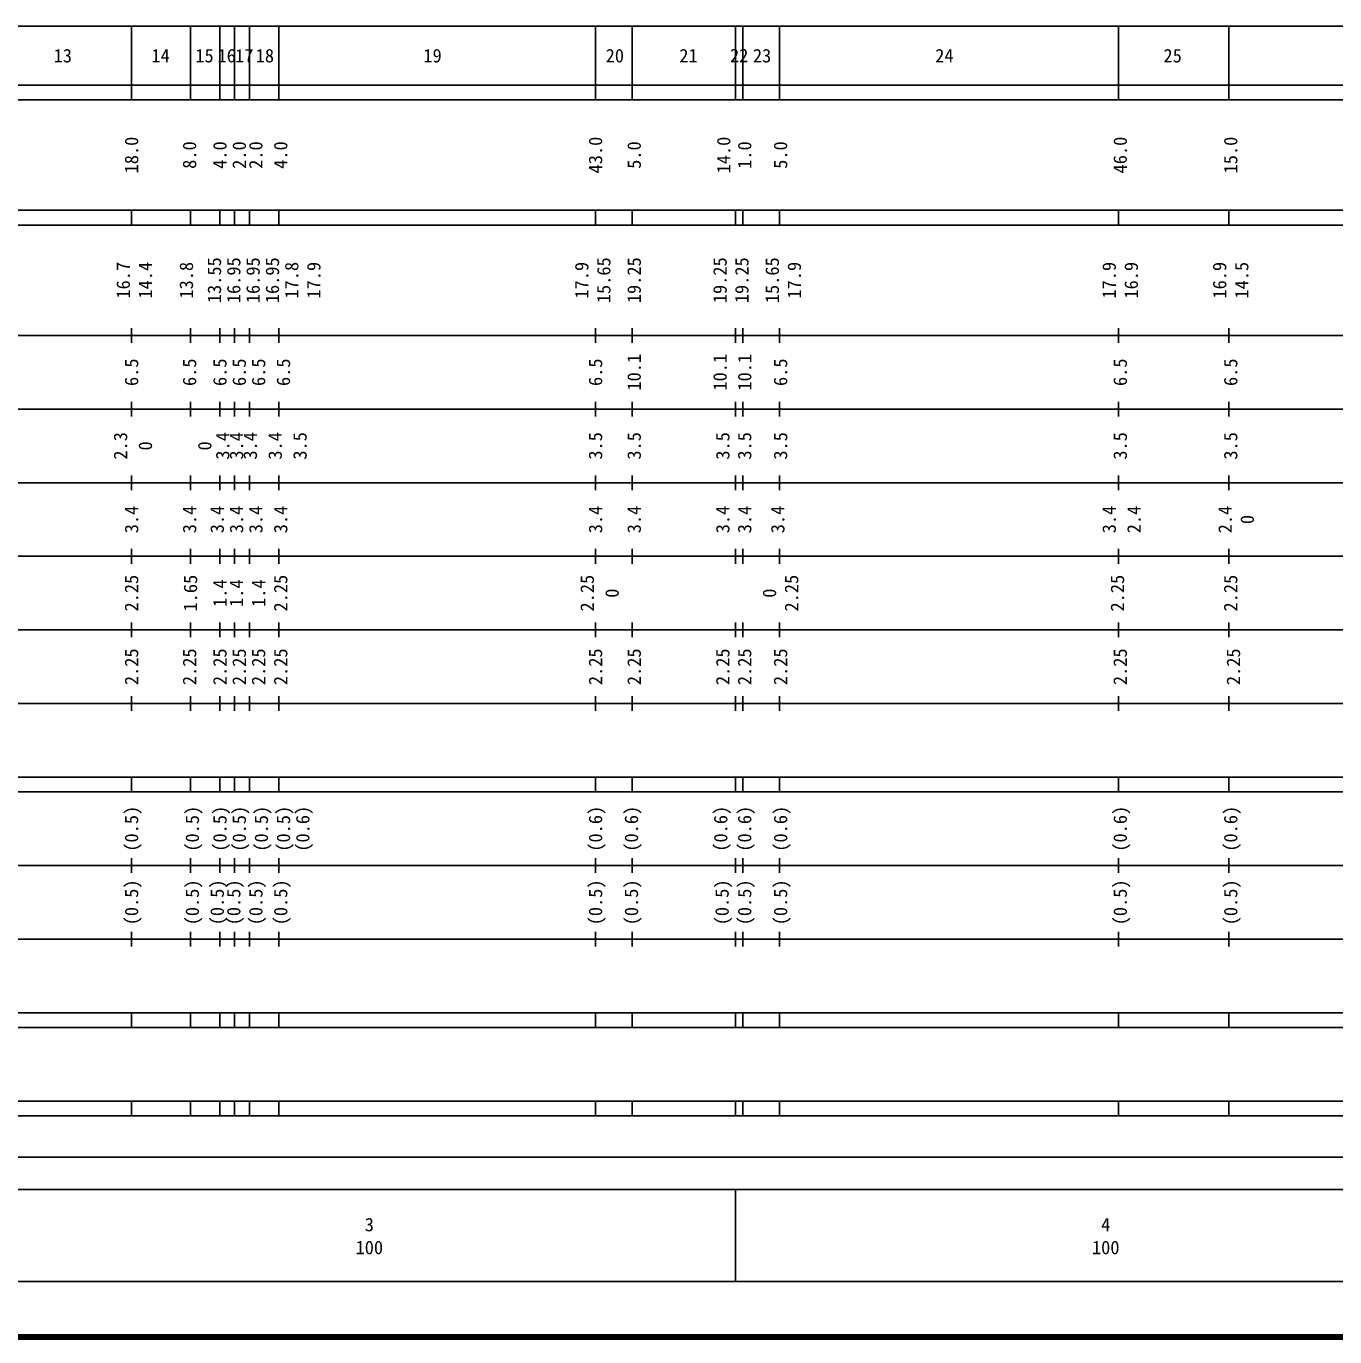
# Model space of a CAD drawing. Units: millimetres on the paper, enlarged 1000 times. Extents: x 40000 to 680000, y 20000 to 380000.
# Drawn here: x 271696 to 449392, y 20000 to 198000 of the extents above; entities that cross this region are included whole.
import ezdxf
from ezdxf.enums import TextEntityAlignment as Align

# ---------------------------------------------------------------- set-up
doc = ezdxf.new("R2010")
doc.units = ezdxf.units.MM
doc.header["$LTSCALE"] = 1000
doc.layers.add('M-TTL', color=2, linetype='Continuous', lineweight=140)
doc.layers.add('M-TTL-BAND', color=7, linetype='Continuous', lineweight=25)
doc.styles.add('ＭＳ ゴシック', font='')
doc.styles.get('ＭＳ ゴシック').set_extended_font_data('MS Gothic')

msp = doc.modelspace()

# ---------------------------------------------------------------- linework, layer by layer
at = {"layer": 'M-TTL'}
msp.add_line((40000, 20000), (680000, 20000), dxfattribs=at)
at = {"layer": 'M-TTL-BAND'}
for p, q in [((68000, 198000), (579000, 198000)), ((286000, 198000), (286000, 188000)), ((294000, 198000), (294000, 188000)), ((298000, 198000), (298000, 188000)), ((300000, 198000), (300000, 188000)), ((302000, 198000), (302000, 188000)), ((306000, 198000), (306000, 188000)), ((349000, 198000), (349000, 188000)), ((354000, 198000), (354000, 188000)), ((368000, 198000), (368000, 188000)), ((369000, 198000), (369000, 188000)), ((374000, 198000), (374000, 188000)), ((420000, 198000), (420000, 188000)), ((435000, 198000), (435000, 188000)), ((40000, 190000), (579000, 190000)), ((40000, 188000), (579000, 188000)), ((40000, 173000), (579000, 173000)), ((286000, 173000), (286000, 171000)), ((294000, 173000), (294000, 171000)), ((298000, 173000), (298000, 171000)), ((300000, 173000), (300000, 171000)), ((302000, 173000), (302000, 171000)), ((306000, 173000), (306000, 171000)), ((349000, 173000), (349000, 171000)), ((354000, 173000), (354000, 171000)), ((368000, 171000), (368000, 173000)), ((369000, 173000), (369000, 171000)), ((374000, 173000), (374000, 171000)), ((420000, 173000), (420000, 171000)), ((435000, 173000), (435000, 171000)), ((40000, 171000), (579000, 171000)), ((286000, 157000), (286000, 155000)), ((294000, 157000), (294000, 155000)), ((298000, 157000), (298000, 155000)), ((300000, 157000), (300000, 155000)), ((302000, 157000), (302000, 155000)), ((306000, 157000), (306000, 155000)), ((349000, 157000), (349000, 155000)), ((354000, 157000), (354000, 155000)), ((368000, 155000), (368000, 157000)), ((369000, 157000), (369000, 155000)), ((374000, 157000), (374000, 155000)), ((420000, 157000), (420000, 155000)), ((435000, 157000), (435000, 155000)), ((40000, 156000), (579000, 156000)), ((46000, 146000), (579000, 146000)), ((286000, 147000), (286000, 145000)), ((294000, 147000), (294000, 145000)), ((298000, 147000), (298000, 145000)), ((300000, 147000), (300000, 145000)), ((302000, 147000), (302000, 145000)), ((306000, 147000), (306000, 145000)), ((349000, 147000), (349000, 145000)), ((354000, 147000), (354000, 145000)), ((368000, 145000), (368000, 147000)), ((369000, 147000), (369000, 145000)), ((374000, 147000), (374000, 145000)), ((420000, 147000), (420000, 145000)), ((435000, 147000), (435000, 145000)), ((52000, 136000), (579000, 136000)), ((286000, 137000), (286000, 135000)), ((294000, 137000), (294000, 135000)), ((298000, 137000), (298000, 135000)), ((300000, 137000), (300000, 135000)), ((302000, 137000), (302000, 135000)), ((306000, 137000), (306000, 135000)), ((349000, 137000), (349000, 135000)), ((354000, 137000), (354000, 135000)), ((368000, 135000), (368000, 137000)), ((369000, 137000), (369000, 135000)), ((374000, 137000), (374000, 135000)), ((420000, 137000), (420000, 135000)), ((435000, 137000), (435000, 135000)), ((286000, 127000), (286000, 125000)), ((294000, 127000), (294000, 125000)), ((298000, 127000), (298000, 125000)), ((300000, 127000), (300000, 125000)), ((302000, 127000), (302000, 125000)), ((306000, 127000), (306000, 125000)), ((349000, 127000), (349000, 125000)), ((354000, 127000), (354000, 125000)), ((368000, 125000), (368000, 127000)), ((369000, 127000), (369000, 125000)), ((374000, 127000), (374000, 125000)), ((420000, 127000), (420000, 125000)), ((435000, 127000), (435000, 125000)), ((46000, 126000), (579000, 126000)), ((52000, 116000), (579000, 116000)), ((286000, 117000), (286000, 115000)), ((294000, 117000), (294000, 115000)), ((298000, 117000), (298000, 115000)), ((300000, 117000), (300000, 115000)), ((302000, 117000), (302000, 115000)), ((306000, 117000), (306000, 115000)), ((349000, 117000), (349000, 115000)), ((354000, 117000), (354000, 115000)), ((368000, 115000), (368000, 117000)), ((369000, 117000), (369000, 115000)), ((374000, 117000), (374000, 115000)), ((420000, 117000), (420000, 115000)), ((435000, 117000), (435000, 115000)), ((286000, 107000), (286000, 105000)), ((294000, 107000), (294000, 105000)), ((298000, 107000), (298000, 105000)), ((300000, 107000), (300000, 105000)), ((302000, 107000), (302000, 105000)), ((306000, 107000), (306000, 105000)), ((349000, 107000), (349000, 105000)), ((354000, 107000), (354000, 105000)), ((368000, 105000), (368000, 107000)), ((369000, 107000), (369000, 105000)), ((374000, 107000), (374000, 105000)), ((420000, 107000), (420000, 105000)), ((435000, 107000), (435000, 105000)), ((46000, 106000), (579000, 106000)), ((40000, 96000), (579000, 96000)), ((286000, 96000), (286000, 94000)), ((294000, 96000), (294000, 94000)), ((298000, 96000), (298000, 94000)), ((300000, 96000), (300000, 94000)), ((302000, 96000), (302000, 94000)), ((306000, 96000), (306000, 94000)), ((349000, 96000), (349000, 94000)), ((354000, 96000), (354000, 94000)), ((368000, 94000), (368000, 96000)), ((369000, 96000), (369000, 94000)), ((374000, 96000), (374000, 94000)), ((420000, 96000), (420000, 94000)), ((435000, 96000), (435000, 94000)), ((40000, 94000), (579000, 94000)), ((49000, 84000), (579000, 84000)), ((286000, 85000), (286000, 83000)), ((294000, 85000), (294000, 83000)), ((298000, 85000), (298000, 83000)), ((300000, 85000), (300000, 83000)), ((302000, 85000), (302000, 83000)), ((306000, 85000), (306000, 83000)), ((349000, 85000), (349000, 83000)), ((354000, 85000), (354000, 83000)), ((368000, 83000), (368000, 85000)), ((369000, 85000), (369000, 83000)), ((374000, 85000), (374000, 83000)), ((420000, 85000), (420000, 83000)), ((435000, 85000), (435000, 83000)), ((286000, 75000), (286000, 73000)), ((294000, 75000), (294000, 73000)), ((298000, 75000), (298000, 73000)), ((300000, 75000), (300000, 73000)), ((302000, 75000), (302000, 73000)), ((306000, 75000), (306000, 73000)), ((349000, 75000), (349000, 73000)), ((354000, 75000), (354000, 73000)), ((368000, 73000), (368000, 75000)), ((369000, 75000), (369000, 73000)), ((374000, 75000), (374000, 73000)), ((420000, 75000), (420000, 73000)), ((435000, 75000), (435000, 73000)), ((40000, 74000), (579000, 74000)), ((40000, 64000), (579000, 64000)), ((286000, 64000), (286000, 62000)), ((294000, 64000), (294000, 62000)), ((298000, 64000), (298000, 62000)), ((300000, 64000), (300000, 62000)), ((302000, 64000), (302000, 62000)), ((306000, 64000), (306000, 62000)), ((349000, 64000), (349000, 62000)), ((354000, 64000), (354000, 62000)), ((368000, 62000), (368000, 64000)), ((369000, 64000), (369000, 62000)), ((374000, 64000), (374000, 62000)), ((420000, 64000), (420000, 62000)), ((435000, 64000), (435000, 62000)), ((40000, 62000), (579000, 62000)), ((40000, 52000), (579000, 52000)), ((286000, 52000), (286000, 50000)), ((294000, 52000), (294000, 50000)), ((298000, 52000), (298000, 50000)), ((300000, 52000), (300000, 50000)), ((302000, 52000), (302000, 50000)), ((306000, 52000), (306000, 50000)), ((349000, 52000), (349000, 50000)), ((354000, 52000), (354000, 50000)), ((368000, 50000), (368000, 52000)), ((369000, 52000), (369000, 50000)), ((374000, 52000), (374000, 50000)), ((420000, 52000), (420000, 50000)), ((435000, 52000), (435000, 50000)), ((40000, 50000), (579000, 50000)), ((70805, 44406), (565903, 44406)), ((40000, 40000), (579000, 40000)), ((368000, 40000), (368000, 27500)), ((68000, 27500), (579000, 27500))]:
    msp.add_line(p, q, dxfattribs=at)

# ---------------------------------------------------------------- texts
at = {"layer": 'M-TTL-BAND', "style": 'ＭＳ ゴシック'}
for s, p in [('13', (276667, 194000)), ('14', (289948, 194000)), ('15', (295907, 194000)), ('16', (298919, 194000)), ('17', (301309, 193994)), ('18', (304105, 194000)), ('19', (326874, 194000)), ('20', (351625, 194000)), ('21', (361625, 194000)), ('22', (368512, 194032)), ('23', (371626, 194000)), ('24', (396376, 194000)), ('25', (427378, 194000)), ('3', (318288, 35238)), ('4', (418288, 35238)), ('100', (318288, 32131)), ('100', (418288, 32131))]:
    msp.add_text(s, height=1833, dxfattribs=at).set_placement(p, align=Align.MIDDLE_CENTER)
for s, p in [('18.0', (285990, 180500)), ('8.0', (293865, 180500)), ('4.0', (297990, 180500)), ('2.0', (300615, 180500)), ('2.0', (302865, 180500)), ('4.0', (306240, 180500)), ('43.0', (348992, 180500)), ('5.0', (354242, 180500)), ('14.0', (366402, 180500)), ('1.0', (369243, 180500)), ('5.0', (374118, 180500)), ('46.0', (420244, 180500)), ('15.0', (435245, 180500)), ('16.7', (284865, 163500)), ('14.4', (287865, 163500)), ('13.8', (293433, 163500)), ('13.55', (297240, 163500)), ('16.95', (299865, 163500)), ('16.95', (302490, 163500)), ('16.95', (305115, 163500)), ('17.8', (307740, 163500)), ('17.9', (310740, 163500)), ('17.9', (347117, 163500)), ('15.65', (350117, 163500)), ('19.25', (354242, 163500)), ('19.25', (365901, 163500)), ('19.25', (368868, 163500)), ('15.65', (372993, 163500)), ('17.9', (375993, 163500)), ('17.9', (418744, 163500)), ('16.9', (421745, 163500)), ('16.9', (433745, 163500)), ('14.5', (436745, 163500)), ('10.1', (354242, 151000)), ('10.1', (365901, 151000)), ('10.1', (369243, 151000)), ('6.5', (285990, 151000)), ('6.5', (293865, 151000)), ('6.5', (297990, 151000)), ('6.5', (300615, 151000)), ('6.5', (303240, 151000)), ('6.5', (306615, 151000)), ('6.5', (348992, 151000)), ('6.5', (374118, 151000)), ('6.5', (420244, 151000)), ('6.5', (435245, 151000)), ('2.3', (284490, 141000)), ('3.4', (298365, 141000)), ('3.4', (300240, 141000)), ('3.4', (302115, 141000)), ('3.4', (305490, 141000)), ('3.5', (308865, 141000)), ('3.5', (348992, 141000)), ('3.5', (354242, 141000)), ('3.5', (366276, 141000)), ('3.5', (369243, 141000)), ('3.5', (374118, 141000)), ('3.5', (420244, 141000)), ('3.5', (435245, 141000)), ('0', (287865, 141000)), ('0', (295933, 141000)), ('3.4', (285990, 131000)), ('3.4', (293865, 131000)), ('3.4', (297615, 131000)), ('3.4', (300240, 131000)), ('3.4', (302865, 131000)), ('3.4', (306240, 131000)), ('3.4', (348992, 131000)), ('3.4', (354242, 131000)), ('3.4', (366276, 131000)), ('3.4', (369243, 131000)), ('3.4', (373743, 131000)), ('3.4', (418744, 131000)), ('2.4', (422120, 131000)), ('2.4', (434495, 131000)), ('0', (437495, 131000)), ('2.25', (285990, 121000)), ('1.65', (293993, 121000)), ('2.25', (306240, 121000)), ('2.25', (347867, 121000)), ('2.25', (375618, 121000)), ('2.25', (419869, 121000)), ('2.25', (435245, 121000)), ('1.4', (297990, 121000)), ('1.4', (300240, 121000)), ('1.4', (303240, 121000)), ('0', (351242, 121000)), ('0', (372618, 121000)), ('2.25', (285990, 111000)), ('2.25', (293865, 111000)), ('2.25', (297990, 111000)), ('2.25', (300615, 111000)), ('2.25', (303240, 111000)), ('2.25', (306240, 111000)), ('2.25', (348992, 111000)), ('2.25', (354242, 111000)), ('2.25', (366276, 111000)), ('2.25', (369243, 111000)), ('2.25', (374118, 111000)), ('2.25', (420244, 111000)), ('2.25', (435620, 111000)), ('(0.5)', (285990, 89000)), ('(0.5)', (294240, 89000)), ('(0.5)', (297990, 89000)), ('(0.5)', (300615, 89000)), ('(0.5)', (303615, 89000)), ('(0.5)', (306615, 89000)), ('(0.6)', (309240, 89000)), ('(0.6)', (348992, 89000)), ('(0.6)', (353867, 89000)), ('(0.6)', (365989, 89000)), ('(0.6)', (369243, 89000)), ('(0.6)', (374118, 89000)), ('(0.6)', (420244, 89000)), ('(0.6)', (435245, 89000)), ('(0.5)', (285990, 79000)), ('(0.5)', (294240, 79000)), ('(0.5)', (297615, 79000)), ('(0.5)', (299865, 79000)), ('(0.5)', (302865, 79000)), ('(0.5)', (306240, 79000)), ('(0.5)', (348992, 79000)), ('(0.5)', (353867, 79000)), ('(0.5)', (366172, 79000)), ('(0.5)', (369243, 79000)), ('(0.5)', (374118, 79000)), ('(0.5)', (420244, 79000)), ('(0.5)', (435245, 79000))]:
    msp.add_text(s, height=1833, rotation=90, dxfattribs=at).set_placement(p, align=Align.MIDDLE_CENTER)

doc.saveas('drawing.dxf')
